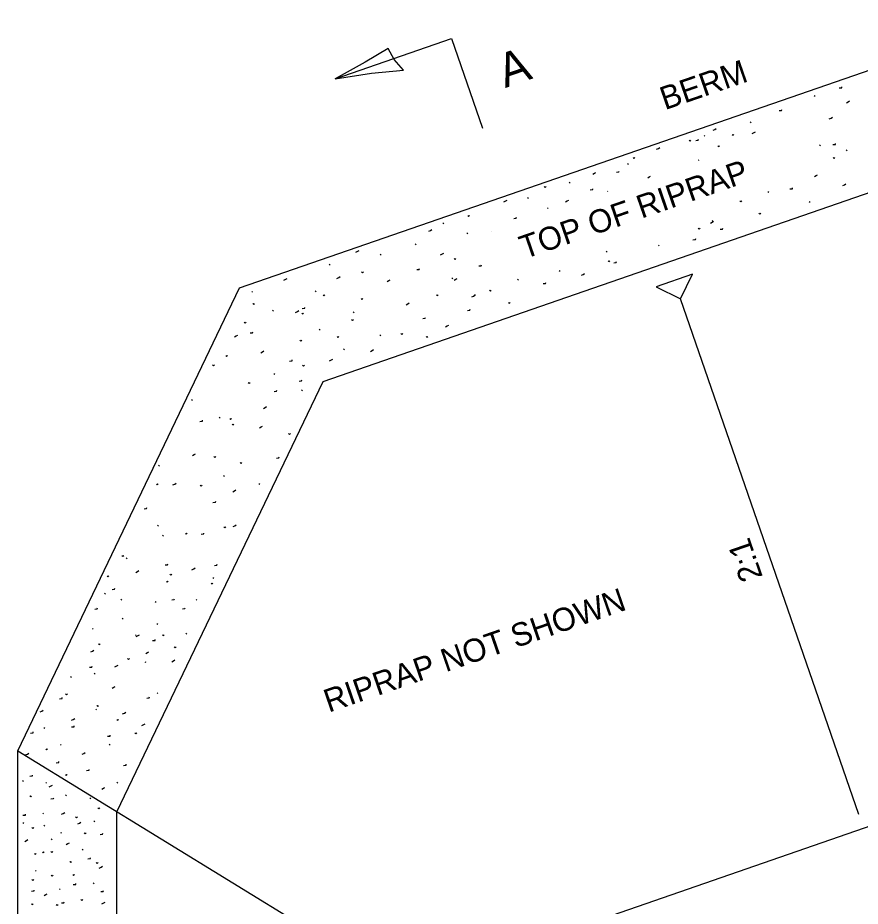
# Model space of a CAD drawing. Extents: x 2039679 to 2054696, y 1636462 to 1637830.
# Drawn here: x 2051130.2 to 2051348.6, y 1637029.4 to 1637259.7 of the extents above; entities that cross this region are included whole.
import ezdxf

# ---------------------------------------------------------------- set-up
doc = ezdxf.new("R2010")
doc.units = 0
for name, color, linetype in [('DR_Pr_Aggregate_Ditch', 7, 'Continuous'), ('HS_Dimensions_and_Text', 7, 'Continuous'), ('RD_Pr_Roadway_Dimensions', 7, 'Continuous'), ('RD_Pr_Roadway_Notes', 7, 'Continuous')]:
    doc.layers.add(name, color=color, linetype=linetype)

msp = doc.modelspace()

# ---------------------------------------------------------------- linework, layer by layer
at = {"layer": 'DR_Pr_Aggregate_Ditch'}
for p, q in [((2051187.71, 1637189.7), (2051390.21, 1637259.7)), ((2051209.35, 1637165.44), (2051388.18, 1637227.26)), ((2051130.21, 1637069.7), (2051187.71, 1637189.7)), ((2051348.24, 1637053.22), (2051302.03, 1637186.9)), ((2051155.92, 1637053.95), (2051209.35, 1637165.44)), ((2051230.21, 1637008.45), (2051646.63, 1637152.4)), ((2051130.21, 1637004.7), (2051130.21, 1637069.7)), ((2051130.21, 1637069.7), (2051230.21, 1637008.45)), ((2051155.92, 1637004.7), (2051155.92, 1637053.95))]:
    msp.add_line(p, q, dxfattribs=at)
for points in [[(2051343.18, 1637241.52), (2051343.82, 1637241.58), (2051343.88, 1637241.81)], [(2051336.66, 1637239.58), (2051336.9, 1637239.41)], [(2051345.03, 1637237.67), (2051345.5, 1637237.91), (2051345.85, 1637238.15)], [(2051327.57, 1637235.65), (2051328.21, 1637235.71), (2051328.27, 1637235.94)], [(2051340.59, 1637233.48), (2051341.06, 1637233.71), (2051341.41, 1637233.95)], [(2051310.48, 1637230.54), (2051310.95, 1637230.78), (2051311.3, 1637231.01)], [(2051320.11, 1637232.77), (2051320.35, 1637232.6)], [(2051308.14, 1637229.19), (2051308.37, 1637229.02)], [(2051315.41, 1637229.49), (2051315.65, 1637229.25), (2051315.88, 1637229.49)], [(2051320.61, 1637229.69), (2051321.08, 1637229.93), (2051321.43, 1637230.16)], [(2051295.81, 1637225.61), (2051296.28, 1637225.85), (2051296.63, 1637226.08)], [(2051304.26, 1637227.96), (2051304.5, 1637227.73), (2051304.73, 1637227.96)], [(2051305.97, 1637227.9), (2051306.61, 1637227.96), (2051306.67, 1637228.2)], [(2051311.66, 1637226.55), (2051311.89, 1637226.32), (2051312.13, 1637226.55)], [(2051338.07, 1637226.79), (2051338.31, 1637226.61)], [(2051341.54, 1637226.84), (2051342.18, 1637226.9), (2051342.24, 1637227.14)], [(2051345, 1637225.49), (2051345.23, 1637225.32)], [(2051288.3, 1637221.91), (2051288.53, 1637221.74)], [(2051289.71, 1637223.5), (2051289.94, 1637223.26), (2051290.18, 1637223.5)], [(2051306.67, 1637222.79), (2051306.84, 1637222.91)], [(2051341.59, 1637223.5), (2051341.83, 1637223.26), (2051342.06, 1637223.5)], [(2051279.26, 1637219.15), (2051279.73, 1637219.39), (2051280.08, 1637219.62)], [(2051285.42, 1637219.68), (2051286.07, 1637219.74), (2051286.12, 1637219.98)], [(2051273.15, 1637217.1), (2051273.39, 1637216.92)], [(2051293.54, 1637218.26), (2051293.93, 1637218.45), (2051294.28, 1637218.69)], [(2051336.72, 1637218.57), (2051337.19, 1637218.8), (2051337.54, 1637219.04)], [(2051266.7, 1637215.98), (2051266.93, 1637215.75), (2051267.17, 1637215.98)], [(2051278.61, 1637215.11), (2051279.26, 1637215.16), (2051279.31, 1637215.4)], [(2051283.13, 1637214.75), (2051283.22, 1637214.69)], [(2051324.69, 1637214.69), (2051324.92, 1637214.52)], [(2051330.38, 1637215.34), (2051331.03, 1637215.4), (2051331.09, 1637215.63)], [(2051344.09, 1637216.19), (2051344.56, 1637216.43), (2051344.91, 1637216.66)], [(2051256.25, 1637211.99), (2051256.72, 1637212.23), (2051257.07, 1637212.47)], [(2051262.35, 1637213.11), (2051262.59, 1637212.93)], [(2051272.21, 1637211.99), (2051272.68, 1637212.23), (2051273.03, 1637212.47)], [(2051317.41, 1637212.23), (2051317.64, 1637211.99), (2051317.88, 1637212.23)], [(2051267.52, 1637210.41), (2051267.75, 1637210.23)], [(2051335.37, 1637212.11), (2051335.61, 1637211.94)], [(2051246.86, 1637208.47), (2051247.09, 1637208.24), (2051247.33, 1637208.47)], [(2051258.77, 1637207.71), (2051259.42, 1637207.77), (2051259.47, 1637208)], [(2051322.34, 1637209.06), (2051322.57, 1637208.82), (2051322.81, 1637209.06)], [(2051240.4, 1637206.53), (2051240.63, 1637206.36)], [(2051309.78, 1637206.48), (2051310.25, 1637206.71), (2051310.6, 1637206.95)], [(2051310.25, 1637207.12), (2051310.48, 1637206.94)], [(2051236.76, 1637204.36), (2051237.23, 1637204.6), (2051237.58, 1637204.83)], [(2051246.62, 1637203.95), (2051246.86, 1637203.78)], [(2051252.92, 1637204.22), (2051252.96, 1637204.25)], [(2051306.61, 1637205.18), (2051306.85, 1637204.95), (2051307.08, 1637205.18)], [(2051312.3, 1637204.89), (2051312.95, 1637204.95), (2051313.01, 1637205.18)], [(2051233.24, 1637201.14), (2051233.47, 1637200.96)], [(2051296.28, 1637200.78), (2051296.51, 1637200.61)], [(2051305.26, 1637202.19), (2051305.91, 1637202.25), (2051305.96, 1637202.49)], [(2051217.86, 1637198.96), (2051218.33, 1637199.2), (2051218.68, 1637199.43)], [(2051224.2, 1637198.43), (2051224.43, 1637198.26)], [(2051239.81, 1637198.26), (2051240.28, 1637198.49), (2051240.63, 1637198.73)], [(2051282.78, 1637199.25), (2051283.01, 1637199.08)], [(2051243.33, 1637197.32), (2051243.57, 1637197.08), (2051243.8, 1637197.32)], [(2051283.25, 1637196.73), (2051283.48, 1637196.5), (2051283.72, 1637196.73)], [(2051284.72, 1637196.2), (2051285.36, 1637196.26), (2051285.42, 1637196.5)], [(2051210.93, 1637195.85), (2051211.17, 1637195.68)], [(2051219.33, 1637193.86), (2051219.56, 1637193.62), (2051219.8, 1637193.86)], [(2051233.65, 1637194.44), (2051234.29, 1637194.5), (2051234.35, 1637194.74)], [(2051249.73, 1637195.38), (2051250.38, 1637195.44), (2051250.44, 1637195.68)], [(2051270.57, 1637194.21), (2051270.8, 1637194.03)], [(2051199.19, 1637191.68), (2051199.66, 1637191.92), (2051200.01, 1637192.15)], [(2051212.93, 1637192.15), (2051213.4, 1637192.39), (2051213.75, 1637192.62)], [(2051225.96, 1637191.33), (2051226.43, 1637191.57), (2051226.78, 1637191.8)], [(2051242.75, 1637192.33), (2051242.98, 1637192.15)], [(2051243.33, 1637191.68), (2051243.8, 1637191.92), (2051244.15, 1637192.15)], [(2051259.77, 1637191.98), (2051260, 1637191.8)], [(2051276.32, 1637192.97), (2051276.79, 1637193.21), (2051277.14, 1637193.44)], [(2051266.4, 1637190.8), (2051267.05, 1637190.86), (2051267.11, 1637191.1)], [(2051190.86, 1637188.75), (2051191.09, 1637188.57)], [(2051207.29, 1637188.92), (2051207.53, 1637188.75)], [(2051209.35, 1637187.87), (2051209.58, 1637187.63), (2051209.82, 1637187.87)], [(2051219.21, 1637186.93), (2051219.44, 1637186.69), (2051219.68, 1637186.93)], [(2051238.76, 1637187.93), (2051238.99, 1637187.69), (2051239.23, 1637187.93)], [(2051247.91, 1637187.34), (2051248.38, 1637187.57), (2051248.73, 1637187.81)], [(2051248.62, 1637187.98), (2051248.85, 1637187.81)], [(2051252.49, 1637189.1), (2051252.73, 1637188.87), (2051252.96, 1637189.1)], [(2051191.15, 1637185.64), (2051191.39, 1637185.4), (2051191.62, 1637185.64)], [(2051203.95, 1637184.34), (2051204.59, 1637184.4), (2051204.65, 1637184.64)], [(2051230.89, 1637185.34), (2051231.36, 1637185.58), (2051231.71, 1637185.81)], [(2051257.42, 1637185.93), (2051257.66, 1637185.7), (2051257.89, 1637185.93)], [(2051196.26, 1637183.93), (2051196.49, 1637183.76)], [(2051202.25, 1637183.35), (2051202.72, 1637183.58), (2051203.07, 1637183.82)], [(2051203.83, 1637183.17), (2051204.07, 1637182.94), (2051204.3, 1637183.17)], [(2051217.15, 1637183.52), (2051217.39, 1637183.35)], [(2051246.8, 1637183.88), (2051247.44, 1637183.94), (2051247.5, 1637184.17)], [(2051188.92, 1637180.82), (2051189.16, 1637180.59), (2051189.39, 1637180.82)], [(2051216.74, 1637181.53), (2051216.98, 1637181.29), (2051217.21, 1637181.53)], [(2051235.18, 1637181.76), (2051235.82, 1637181.82), (2051235.88, 1637182.06)], [(2051241.1, 1637179.59), (2051241.57, 1637179.83), (2051241.92, 1637180.06)], [(2051190.45, 1637178.01), (2051191.09, 1637178.06), (2051191.15, 1637178.3)], [(2051208.35, 1637179), (2051208.59, 1637178.83)], [(2051229.54, 1637177.89), (2051229.77, 1637177.65), (2051230.01, 1637177.89)], [(2051186.4, 1637177.01), (2051186.87, 1637177.24), (2051187.22, 1637177.48)], [(2051203.36, 1637176.13), (2051203.6, 1637175.9), (2051203.83, 1637176.13)], [(2051212.99, 1637177.07), (2051213.22, 1637176.83), (2051213.46, 1637177.07)], [(2051224.08, 1637177.54), (2051224.32, 1637177.36)], [(2051236.05, 1637177.13), (2051236.29, 1637176.89), (2051236.52, 1637177.13)], [(2051193.21, 1637172.9), (2051193.68, 1637173.13), (2051194.03, 1637173.37)], [(2051214.69, 1637173.9), (2051214.92, 1637173.72)], [(2051221.62, 1637173.25), (2051222.09, 1637173.48), (2051222.44, 1637173.72)], [(2051184.11, 1637172.14), (2051184.34, 1637171.9), (2051184.58, 1637172.14)], [(2051200.66, 1637170.73), (2051201.31, 1637170.78), (2051201.36, 1637171.02)], [(2051211.05, 1637170.78), (2051211.52, 1637171.02), (2051211.87, 1637171.25)], [(2051180.7, 1637169.79), (2051180.94, 1637169.56), (2051181.17, 1637169.79)], [(2051204.06, 1637169.67), (2051204.3, 1637169.44), (2051204.53, 1637169.67)], [(2051196.61, 1637167.5), (2051196.85, 1637167.32)], [(2051189.98, 1637165.21), (2051190.21, 1637164.98), (2051190.45, 1637165.21)], [(2051203.13, 1637165.56), (2051203.77, 1637165.62), (2051203.83, 1637165.85)], [(2051196.67, 1637162.86), (2051197.32, 1637162.92), (2051197.37, 1637163.16)], [(2051203.77, 1637163.27), (2051204.01, 1637163.1)], [(2051175.25, 1637160.81), (2051175.48, 1637160.63)], [(2051193.91, 1637158.46), (2051194.38, 1637158.69), (2051194.73, 1637158.93)], [(2051177.42, 1637155.11), (2051178.06, 1637155.17), (2051178.12, 1637155.41)], [(2051182.41, 1637156.23), (2051182.64, 1637156.05)], [(2051185.16, 1637155.82), (2051185.4, 1637155.58), (2051185.63, 1637155.82)], [(2051185.75, 1637154.41), (2051185.99, 1637154.17), (2051186.22, 1637154.41)], [(2051192.85, 1637153.41), (2051193.32, 1637153.65), (2051193.67, 1637153.88)], [(2051200.43, 1637151.94), (2051200.66, 1637151.71), (2051200.9, 1637151.94)], [(2051175.48, 1637146.25), (2051175.95, 1637146.48), (2051176.3, 1637146.72)], [(2051181.06, 1637145.96), (2051181.29, 1637145.72), (2051181.53, 1637145.96)], [(2051197.26, 1637145.6), (2051197.9, 1637145.66), (2051197.96, 1637145.9)], [(2051166.68, 1637143.78), (2051166.91, 1637143.61)], [(2051187.86, 1637144.43), (2051188.1, 1637144.2), (2051188.33, 1637144.43)], [(2051183.58, 1637141.08), (2051183.82, 1637140.91)], [(2051166.15, 1637138.91), (2051166.38, 1637138.68), (2051166.62, 1637138.91)], [(2051170.43, 1637138.62), (2051170.9, 1637138.86), (2051171.25, 1637139.09)], [(2051177.53, 1637138.56), (2051177.77, 1637138.33), (2051178, 1637138.56)], [(2051192.74, 1637138.97), (2051192.97, 1637138.79)], [(2051185.93, 1637136.86), (2051186.4, 1637137.09), (2051186.75, 1637137.33)], [(2051180.82, 1637134.1), (2051181.47, 1637134.16), (2051181.52, 1637134.39)], [(2051162.98, 1637132.46), (2051163.62, 1637132.51), (2051163.68, 1637132.75)], [(2051166.44, 1637128.17), (2051166.68, 1637127.99)], [(2051183.64, 1637127.76), (2051183.87, 1637127.53), (2051184.11, 1637127.76)], [(2051186.05, 1637127.82), (2051186.52, 1637128.05), (2051186.87, 1637128.29)], [(2051167.73, 1637125.65), (2051167.97, 1637125.47)], [(2051173.66, 1637126.12), (2051173.89, 1637125.88), (2051174.13, 1637126.12)], [(2051177.77, 1637125.88), (2051178.42, 1637125.94), (2051178.47, 1637126.17)], [(2051157.22, 1637120.36), (2051157.46, 1637120.13), (2051157.69, 1637120.36)], [(2051158.34, 1637119.78), (2051158.57, 1637119.6)], [(2051168.38, 1637117.9), (2051169.02, 1637117.96), (2051169.08, 1637118.19)], [(2051181.17, 1637117.78), (2051181.82, 1637117.84), (2051181.88, 1637118.07)], [(2051160.81, 1637115.96), (2051161.28, 1637116.2), (2051161.63, 1637116.43)], [(2051169.67, 1637115.55), (2051169.9, 1637115.32), (2051170.14, 1637115.55)], [(2051175.36, 1637116.66), (2051175.83, 1637116.9), (2051176.18, 1637117.13)], [(2051153.35, 1637115.08), (2051153.58, 1637114.85), (2051153.82, 1637115.08)], [(2051168.73, 1637113.67), (2051168.96, 1637113.44), (2051169.2, 1637113.67)], [(2051180.76, 1637114.67), (2051181, 1637114.49)], [(2051154.64, 1637111.56), (2051155.29, 1637111.62), (2051155.35, 1637111.85)], [(2051180.35, 1637113.2), (2051180.59, 1637112.97), (2051180.82, 1637113.2)], [(2051152.71, 1637110.56), (2051152.94, 1637110.39)], [(2051156.93, 1637109.03), (2051157.17, 1637108.86)], [(2051170.14, 1637108.86), (2051170.78, 1637108.92), (2051170.84, 1637109.15)], [(2051176.42, 1637108.92), (2051176.65, 1637108.74)], [(2051150.18, 1637106.45), (2051150.83, 1637106.51), (2051150.88, 1637106.74)], [(2051165.85, 1637108.45), (2051166.09, 1637108.27)], [(2051172.9, 1637106.51), (2051173.54, 1637106.57), (2051173.6, 1637106.81)], [(2051157.29, 1637104.1), (2051157.52, 1637103.93)], [(2051166.27, 1637102.75), (2051166.5, 1637102.58)], [(2051149.54, 1637101.4), (2051149.77, 1637101.23)], [(2051160.69, 1637099.82), (2051160.92, 1637099.64)], [(2051160.92, 1637099.35), (2051161.39, 1637099.58), (2051161.74, 1637099.82)], [(2051167.73, 1637099.82), (2051167.97, 1637099.58), (2051168.2, 1637099.82)], [(2051173.78, 1637100.23), (2051174.01, 1637100.05)], [(2051151.12, 1637097.47), (2051151.36, 1637097.24), (2051151.59, 1637097.47)], [(2051165.15, 1637098.29), (2051165.8, 1637098.35), (2051165.85, 1637098.59)], [(2051149.13, 1637095.36), (2051149.6, 1637095.59), (2051149.95, 1637095.83)], [(2051163.39, 1637094.94), (2051163.86, 1637095.18), (2051164.21, 1637095.41)], [(2051170.79, 1637096.65), (2051171.02, 1637096.41), (2051171.26, 1637096.65)], [(2051158.69, 1637093.65), (2051158.93, 1637093.42), (2051159.16, 1637093.65)], [(2051163.16, 1637092.83), (2051163.39, 1637092.66)], [(2051170.14, 1637092.83), (2051170.61, 1637093.07), (2051170.96, 1637093.3)], [(2051148.77, 1637091.37), (2051149.42, 1637091.42), (2051149.48, 1637091.66)], [(2051155.41, 1637091.48), (2051155.88, 1637091.72), (2051156.23, 1637091.95)], [(2051143.9, 1637088.96), (2051144.14, 1637088.78)], [(2051150.01, 1637089.84), (2051150.24, 1637089.66)], [(2051154.64, 1637085.96), (2051155.11, 1637086.2), (2051155.46, 1637086.43)], [(2051141.06, 1637083.24), (2051141.7, 1637083.29), (2051141.76, 1637083.53)], [(2051142.61, 1637084.5), (2051142.85, 1637084.26), (2051143.08, 1637084.5)], [(2051163.65, 1637083.41), (2051164.3, 1637083.47), (2051164.36, 1637083.7)], [(2051166.32, 1637084.79), (2051166.56, 1637084.61)], [(2051150.71, 1637081.44), (2051150.95, 1637081.21), (2051151.18, 1637081.44)], [(2051135.98, 1637079.8), (2051136.45, 1637080.04), (2051136.8, 1637080.27)], [(2051150.42, 1637080.56), (2051150.65, 1637080.39)], [(2051157.4, 1637079.27), (2051157.87, 1637079.51), (2051158.22, 1637079.74)], [(2051144.14, 1637077.63), (2051144.61, 1637077.86), (2051144.96, 1637078.1)], [(2051155.88, 1637077.86), (2051156.11, 1637077.63), (2051156.35, 1637077.86)], [(2051162.39, 1637076.28), (2051162.86, 1637076.51), (2051163.21, 1637076.75)], [(2051133.54, 1637074.32), (2051134.19, 1637074.37), (2051134.24, 1637074.61)], [(2051136.98, 1637075.81), (2051137.21, 1637075.63)], [(2051144.17, 1637075.9), (2051144.81, 1637075.96), (2051144.87, 1637076.19)], [(2051160.57, 1637074.4), (2051160.81, 1637074.17), (2051161.04, 1637074.4)], [(2051153.5, 1637073.49), (2051154.14, 1637073.55), (2051154.2, 1637073.78)], [(2051137.45, 1637070.24), (2051137.68, 1637070), (2051137.92, 1637070.24)], [(2051141.26, 1637071.35), (2051141.5, 1637071.17)], [(2051153.88, 1637071.41), (2051154.12, 1637071.23)], [(2051132.22, 1637068.65), (2051132.69, 1637068.88), (2051133.04, 1637069.12)], [(2051146.9, 1637068.82), (2051147.37, 1637069.06), (2051147.72, 1637069.3)], [(2051140.17, 1637066.62), (2051140.82, 1637066.68), (2051140.88, 1637066.92)], [(2051148.04, 1637064.63), (2051148.69, 1637064.69), (2051148.74, 1637064.92)], [(2051157.64, 1637065.95), (2051158.28, 1637066.01), (2051158.34, 1637066.24)], [(2051133.37, 1637063.16), (2051134.01, 1637063.22), (2051134.07, 1637063.45)], [(2051142.55, 1637063.6), (2051142.79, 1637063.36), (2051143.02, 1637063.6)], [(2051131.46, 1637062.07), (2051131.69, 1637061.9)], [(2051137.45, 1637061.49), (2051137.68, 1637061.31)], [(2051138.38, 1637060.37), (2051138.85, 1637060.61), (2051139.2, 1637060.84)], [(2051155.88, 1637061.61), (2051156.11, 1637061.43)], [(2051133.34, 1637058.02), (2051133.57, 1637057.79), (2051133.81, 1637058.02)], [(2051142.61, 1637058.32), (2051142.85, 1637058.14)], [(2051152, 1637059.79), (2051152.47, 1637060.02), (2051152.82, 1637060.25)], [(2051138.82, 1637057.29), (2051139.47, 1637057.35), (2051139.53, 1637057.58)], [(2051148.89, 1637057.55), (2051149.13, 1637057.38)], [(2051136.68, 1637053.56), (2051136.92, 1637053.39)], [(2051141.55, 1637053.27), (2051142.02, 1637053.5), (2051142.37, 1637053.74)], [(2051151, 1637054.91), (2051151.24, 1637054.68), (2051151.47, 1637054.91)], [(2051131.54, 1637051.18), (2051131.78, 1637051.01)], [(2051131.55, 1637053.01), (2051132.19, 1637053.06), (2051132.25, 1637053.3)], [(2051145.19, 1637052.62), (2051145.43, 1637052.39), (2051145.66, 1637052.62)], [(2051145.75, 1637050.77), (2051146.22, 1637051.01), (2051146.57, 1637051.24)], [(2051149.95, 1637051.57), (2051150.18, 1637051.39)], [(2051133.89, 1637049.84), (2051134.13, 1637049.6), (2051134.36, 1637049.84)], [(2051137, 1637050.42), (2051137.24, 1637050.25)], [(2051132.02, 1637046.26), (2051132.49, 1637046.49), (2051132.84, 1637046.73)], [(2051138.88, 1637046.9), (2051139.12, 1637046.73)], [(2051141.29, 1637048.6), (2051141.52, 1637048.43)], [(2051147.45, 1637048.43), (2051147.69, 1637048.19), (2051147.92, 1637048.43)], [(2051151.56, 1637048.08), (2051152.21, 1637048.13), (2051152.26, 1637048.37)], [(2051142.76, 1637045.44), (2051143.23, 1637045.67), (2051143.58, 1637045.91)], [(2051146.92, 1637044.2), (2051147.16, 1637044.02)], [(2051134.54, 1637043.15), (2051134.77, 1637042.91), (2051135.01, 1637043.15)], [(2051136.59, 1637043.56), (2051136.83, 1637043.32), (2051137.06, 1637043.56)], [(2051138.82, 1637043.62), (2051139.06, 1637043.38), (2051139.29, 1637043.62)], [(2051148.39, 1637041.74), (2051149.04, 1637041.8), (2051149.09, 1637042.03)], [(2051143.69, 1637041.03), (2051143.93, 1637040.8), (2051144.16, 1637041.03)], [(2051150.56, 1637040.8), (2051150.8, 1637040.56), (2051151.03, 1637040.8)], [(2051151.33, 1637039.33), (2051151.8, 1637039.56), (2051152.15, 1637039.8)], [(2051134.77, 1637038.68), (2051135.01, 1637038.51)], [(2051138.88, 1637037.51), (2051139.12, 1637037.28), (2051139.35, 1637037.51)], [(2051144.46, 1637037.63), (2051144.69, 1637037.39), (2051144.93, 1637037.63)], [(2051133.89, 1637036.39), (2051134.13, 1637036.16), (2051134.36, 1637036.39)], [(2051144.58, 1637035.04), (2051145.22, 1637035.1), (2051145.28, 1637035.34)], [(2051149.74, 1637035.51), (2051149.98, 1637035.34)], [(2051133.78, 1637033.34), (2051134.42, 1637033.4), (2051134.48, 1637033.64)], [(2051137.01, 1637032.23), (2051137.48, 1637032.46), (2051137.83, 1637032.7)], [(2051140.99, 1637033.93), (2051141.23, 1637033.75)], [(2051151.74, 1637033.23), (2051152.38, 1637033.28), (2051152.44, 1637033.52)], [(2051141.52, 1637030.29), (2051142.17, 1637030.35), (2051142.23, 1637030.58)], [(2051146.57, 1637031.17), (2051146.81, 1637030.94), (2051147.04, 1637031.17)], [(2051152.03, 1637030.05), (2051152.5, 1637030.29), (2051152.85, 1637030.52)], [(2051133.77, 1637030.11), (2051134.01, 1637029.88), (2051134.24, 1637030.11)], [(2051140.17, 1637029.94), (2051140.41, 1637029.7), (2051140.64, 1637029.94)]]:
    msp.add_lwpolyline(points, dxfattribs=at)
msp.add_lwpolyline([(2051305.12, 1637193.26), (2051295.67, 1637190), (2051302.03, 1637186.9)], close=True, dxfattribs=at)
at = {"layer": 'HS_Dimensions_and_Text'}
msp.add_lwpolyline([(2051230.22, 1637246.13), (2051227.78, 1637248.85), (2051226.2, 1637251.71), (2051220.26, 1637248.17), (2051212.49, 1637243.88), (2051221.87, 1637245.32)], close=True, dxfattribs=at)
at = {"layer": 'RD_Pr_Roadway_Dimensions'}
for p, q in [((2051212.49, 1637243.88), (2051242.67, 1637254.31)), ((2051242.67, 1637254.31), (2051250.7, 1637231.06))]:
    msp.add_line(p, q, dxfattribs=at)

# ---------------------------------------------------------------- texts
at = {"layer": 'RD_Pr_Roadway_Notes'}
for s, height, rotation, p in [('A', 8.75, 19.0843, (2051256.56, 1637241.47)), ('BERM', 6, 19.0697, (2051297.98, 1637235.73)), ('TOP OF RIPRAP', 6, 19.0697, (2051261.56, 1637197.13)), ('2:1', 6, 109.07, (2051323.41, 1637114.79)), ('RIPRAP NOT SHOWN', 6, 19.0697, (2051210.82, 1637079.58))]:
    msp.add_text(s, height=height, rotation=rotation, dxfattribs=at).set_placement(p)

doc.saveas('drawing.dxf')
